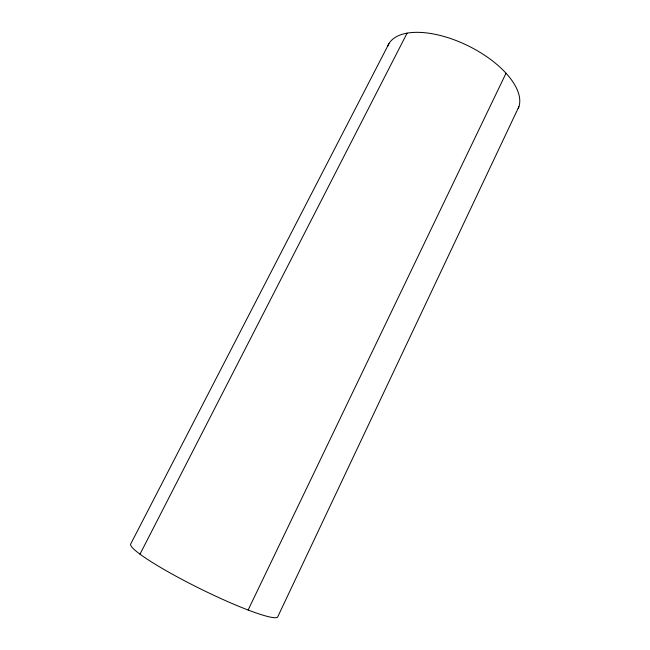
<?xml version="1.0" encoding="UTF-8"?>
<svg xmlns="http://www.w3.org/2000/svg" width="650" height="650" viewBox="0 0 650 650"><rect width="100%" height="100%" fill="white"/><g stroke="black" fill="none" stroke-linecap="round" stroke-linejoin="round"><path stroke-width="0.97" d="M518.928 106.624L277.558 617.183A82.127 9.344 26.3 0 1 199.006 588.153A82.127 9.344 26.3 0 1 130.593 544.221L388.96 43.607M248.113 610.025L506.033 73.239M140.002 554.174L407.103 33.142M387.652 46.312A72.337 34.442 26.3 0 1 466.448 45.004A72.337 34.442 26.3 0 1 518.196 108.501"/></g></svg>
